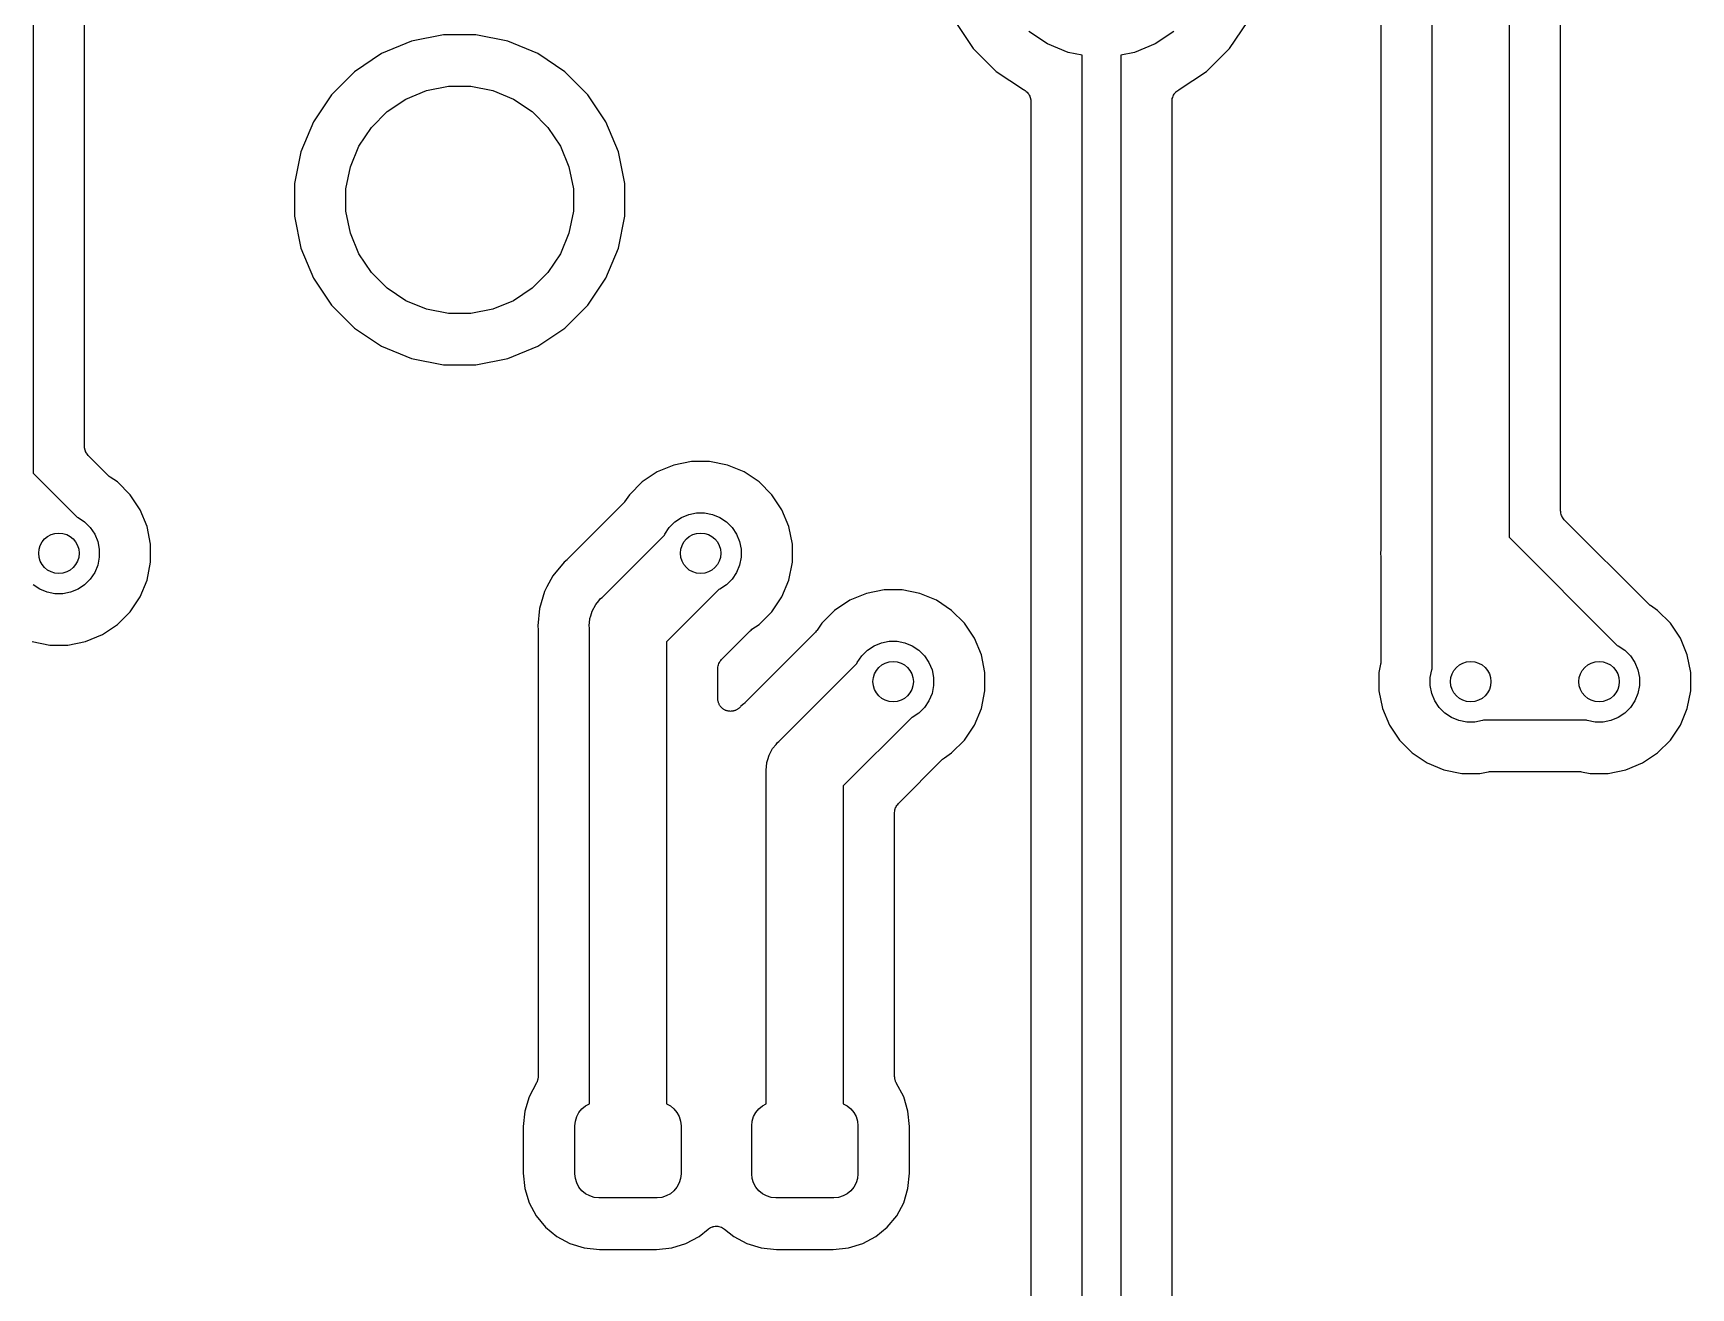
# Model space of a CAD drawing. Extents: x 1.17 to 5.78, y -4.25 to -1.29.
# Drawn here: x 2.065 to 2.711, y -3.611 to -3.122 of the extents above; entities that cross this region are included whole.
import ezdxf

# ---------------------------------------------------------------- set-up
doc = ezdxf.new("R2010")
doc.units = 0
doc.header["$MEASUREMENT"] = 0
doc.layers.add('BLACK', color=7, linetype='CONTINUOUS')

msp = doc.modelspace()

# ---------------------------------------------------------------- linework, layer by layer
at = {"layer": 'BLACK', "linetype": 'CONTINUOUS'}
for p, q in [((2.065, -2.85621), (2.065, -3.29379)), ((2.61, -3.32426), (2.61, -2.85621)), ((2.64, -2.85494), (2.64, -3.31879)), ((2.66, -3.30843), (2.66, -2.85777)), ((2.59, -3.01268), (2.59, -3.32303)), ((2.085, -3.28343), (2.085, -3.03031)), ((2.42416, -3.11783), (2.4312, -3.12836)), ((2.53107, -3.12836), (2.53811, -3.11783)), ((2.2248, -3.12308), (2.21238, -3.12555)), ((2.23747, -3.12308), (2.2248, -3.12308)), ((2.24989, -3.12555), (2.23747, -3.12308)), ((2.46016, -3.12663), (2.4529, -3.12178)), ((2.50937, -3.12178), (2.50212, -3.12663)), ((2.20068, -3.1304), (2.19015, -3.13744)), ((2.21238, -3.12555), (2.20068, -3.1304)), ((2.26159, -3.1304), (2.24989, -3.12555)), ((2.27212, -3.13744), (2.26159, -3.1304)), ((2.4312, -3.12836), (2.44015, -3.13731)), ((2.46822, -3.12996), (2.46016, -3.12663)), ((2.47364, -3.13104), (2.46822, -3.12996)), ((2.47364, -3.79366), (2.47364, -3.13104)), ((2.49405, -3.12996), (2.48864, -3.13104)), ((2.48864, -3.13104), (2.48864, -3.79366)), ((2.50212, -3.12663), (2.49405, -3.12996)), ((2.52212, -3.13731), (2.53107, -3.12836)), ((2.19015, -3.13744), (2.1812, -3.14639)), ((2.28107, -3.14639), (2.27212, -3.13744)), ((2.44015, -3.13731), (2.45077, -3.14441)), ((2.51147, -3.14443), (2.52212, -3.13731)), ((2.21016, -3.14813), (2.21822, -3.14479)), ((2.21822, -3.14479), (2.22677, -3.14308)), ((2.22677, -3.14308), (2.2355, -3.14308)), ((2.2355, -3.14308), (2.24405, -3.14479)), ((2.24405, -3.14479), (2.25212, -3.14813)), ((2.45077, -3.14441), (2.45102, -3.14455)), ((2.45102, -3.14455), (2.45143, -3.14477)), ((2.45143, -3.14477), (2.45145, -3.14478)), ((2.45145, -3.14478), (2.45147, -3.14479)), ((2.45147, -3.14479), (2.45182, -3.14509)), ((2.5105, -3.14505), (2.51086, -3.14475)), ((2.51086, -3.14475), (2.51088, -3.14474)), ((2.51088, -3.14474), (2.5109, -3.14473)), ((2.5109, -3.14473), (2.51131, -3.14451)), ((2.51131, -3.14451), (2.51147, -3.14443)), ((2.1812, -3.14639), (2.17416, -3.15692)), ((2.2029, -3.15297), (2.21016, -3.14813)), ((2.25212, -3.14813), (2.25937, -3.15297)), ((2.28811, -3.15692), (2.28107, -3.14639)), ((2.45182, -3.14509), (2.45218, -3.14539)), ((2.45218, -3.14539), (2.4522, -3.14541)), ((2.4522, -3.14541), (2.45221, -3.14542)), ((2.45221, -3.14542), (2.4525, -3.14579)), ((2.4525, -3.14579), (2.4528, -3.14615)), ((2.4528, -3.14615), (2.45281, -3.14617)), ((2.45281, -3.14617), (2.45282, -3.14618)), ((2.45282, -3.14618), (2.45304, -3.1466)), ((2.45304, -3.1466), (2.45326, -3.14701)), ((2.45326, -3.14701), (2.45326, -3.14703)), ((2.45326, -3.14703), (2.45327, -3.14705)), ((2.45327, -3.14705), (2.45341, -3.1475)), ((2.45341, -3.1475), (2.45354, -3.14794)), ((2.45354, -3.14794), (2.45354, -3.14796)), ((2.45354, -3.14796), (2.45355, -3.14799)), ((2.45355, -3.14799), (2.45359, -3.14845)), ((2.45359, -3.14845), (2.45364, -3.14891)), ((2.45364, -3.14891), (2.45364, -3.77579)), ((2.50864, -3.14884), (2.50869, -3.14838)), ((2.50864, -3.14889), (2.50864, -3.14884)), ((2.50864, -3.14891), (2.50864, -3.14889)), ((2.50864, -3.14889), (2.50864, -3.14889)), ((2.50864, -3.14889), (2.50864, -3.14889)), ((2.50864, -3.68023), (2.50864, -3.14891)), ((2.50869, -3.14838), (2.50874, -3.14792)), ((2.50874, -3.14787), (2.50889, -3.14743)), ((2.50874, -3.1479), (2.50874, -3.14787)), ((2.50874, -3.14792), (2.50874, -3.1479)), ((2.50889, -3.14743), (2.50902, -3.14698)), ((2.50902, -3.14698), (2.50903, -3.14696)), ((2.50903, -3.14696), (2.50904, -3.14694)), ((2.50904, -3.14694), (2.50926, -3.14654)), ((2.50926, -3.14654), (2.50949, -3.14613)), ((2.50949, -3.14613), (2.5095, -3.14611)), ((2.5095, -3.14611), (2.50951, -3.14609)), ((2.50951, -3.14609), (2.50981, -3.14573)), ((2.50981, -3.14573), (2.51011, -3.14537)), ((2.51011, -3.14537), (2.51012, -3.14536)), ((2.51012, -3.14536), (2.51014, -3.14534)), ((2.51014, -3.14534), (2.5105, -3.14505)), ((2.17416, -3.15692), (2.16931, -3.16862)), ((2.19673, -3.15914), (2.2029, -3.15297)), ((2.25937, -3.15297), (2.26554, -3.15914)), ((2.29296, -3.16862), (2.28811, -3.15692)), ((2.19189, -3.1664), (2.19673, -3.15914)), ((2.26554, -3.15914), (2.27039, -3.1664)), ((2.16931, -3.16862), (2.16684, -3.18104)), ((2.18855, -3.17446), (2.19189, -3.1664)), ((2.27039, -3.1664), (2.27372, -3.17446)), ((2.29543, -3.18104), (2.29296, -3.16862)), ((2.18684, -3.18301), (2.18855, -3.17446)), ((2.27372, -3.17446), (2.27543, -3.18301)), ((2.16684, -3.18104), (2.16684, -3.19371)), ((2.18684, -3.19174), (2.18684, -3.18301)), ((2.27543, -3.18301), (2.27543, -3.19174)), ((2.29543, -3.19371), (2.29543, -3.18104)), ((2.16684, -3.19371), (2.16931, -3.20613)), ((2.18855, -3.20029), (2.18684, -3.19174)), ((2.27543, -3.19174), (2.27372, -3.20029)), ((2.29296, -3.20613), (2.29543, -3.19371)), ((2.19189, -3.20836), (2.18855, -3.20029)), ((2.27372, -3.20029), (2.27039, -3.20836)), ((2.16931, -3.20613), (2.17416, -3.21783)), ((2.19673, -3.21561), (2.19189, -3.20836)), ((2.27039, -3.20836), (2.26554, -3.21561)), ((2.28811, -3.21783), (2.29296, -3.20613)), ((2.2029, -3.22178), (2.19673, -3.21561)), ((2.26554, -3.21561), (2.25937, -3.22178)), ((2.17416, -3.21783), (2.1812, -3.22836)), ((2.21016, -3.22663), (2.2029, -3.22178)), ((2.25937, -3.22178), (2.25212, -3.22663)), ((2.28107, -3.22836), (2.28811, -3.21783)), ((2.1812, -3.22836), (2.19015, -3.23731)), ((2.21822, -3.22996), (2.21016, -3.22663)), ((2.25212, -3.22663), (2.24405, -3.22996)), ((2.27212, -3.23731), (2.28107, -3.22836)), ((2.22677, -3.23167), (2.21822, -3.22996)), ((2.2355, -3.23167), (2.22677, -3.23167)), ((2.24405, -3.22996), (2.2355, -3.23167)), ((2.19015, -3.23731), (2.20068, -3.24435)), ((2.26159, -3.24435), (2.27212, -3.23731)), ((2.20068, -3.24435), (2.21238, -3.2492)), ((2.24989, -3.2492), (2.26159, -3.24435)), ((2.21238, -3.2492), (2.2248, -3.25167)), ((2.2248, -3.25167), (2.23747, -3.25167)), ((2.23747, -3.25167), (2.24989, -3.2492)), ((2.08504, -3.28389), (2.085, -3.28343)), ((2.08509, -3.28435), (2.08504, -3.28389)), ((2.08509, -3.28438), (2.08509, -3.28435)), ((2.0851, -3.2844), (2.08509, -3.28438)), ((2.08523, -3.28484), (2.0851, -3.2844)), ((2.08536, -3.28529), (2.08523, -3.28484)), ((2.08537, -3.28531), (2.08536, -3.28529)), ((2.08538, -3.28534), (2.08537, -3.28531)), ((2.08559, -3.28574), (2.08538, -3.28534)), ((2.08581, -3.28615), (2.08559, -3.28574)), ((2.08582, -3.28618), (2.08581, -3.28615)), ((2.08584, -3.2862), (2.08582, -3.28618)), ((2.08613, -3.28656), (2.08584, -3.2862)), ((2.08642, -3.28692), (2.08613, -3.28656)), ((2.08645, -3.28695), (2.08642, -3.28692)), ((2.08645, -3.28696), (2.08645, -3.28695)), ((2.08645, -3.28695), (2.08645, -3.28695)), ((2.08646, -3.28697), (2.08645, -3.28696)), ((2.09425, -3.29475), (2.08646, -3.28697)), ((2.30807, -3.29332), (2.30221, -3.29723)), ((2.31457, -3.29063), (2.30807, -3.29332)), ((2.32148, -3.28925), (2.31457, -3.29063)), ((2.32852, -3.28925), (2.32148, -3.28925)), ((2.33543, -3.29063), (2.32852, -3.28925)), ((2.34193, -3.29332), (2.33543, -3.29063)), ((2.34779, -3.29723), (2.34193, -3.29332)), ((2.065, -3.29379), (2.08211, -3.3109)), ((2.0946, -3.29504), (2.09425, -3.29475)), ((2.09495, -3.29534), (2.0946, -3.29504)), ((2.09501, -3.29537), (2.09495, -3.29534)), ((2.09501, -3.29538), (2.09501, -3.29537)), ((2.09501, -3.29537), (2.09501, -3.29537)), ((2.09501, -3.29537), (2.09501, -3.29537)), ((2.09779, -3.29723), (2.09501, -3.29538)), ((2.10277, -3.30221), (2.09779, -3.29723)), ((2.30221, -3.29723), (2.29723, -3.30221)), ((2.35277, -3.30221), (2.34779, -3.29723)), ((2.10668, -3.30807), (2.10277, -3.30221)), ((2.29475, -3.30575), (2.27333, -3.32718)), ((2.29504, -3.3054), (2.29475, -3.30575)), ((2.29534, -3.30505), (2.29504, -3.3054)), ((2.29537, -3.30499), (2.29534, -3.30505)), ((2.29538, -3.30499), (2.29537, -3.30499)), ((2.29537, -3.30499), (2.29537, -3.30499)), ((2.29537, -3.30499), (2.29537, -3.30499)), ((2.29723, -3.30221), (2.29538, -3.30499)), ((2.35668, -3.30807), (2.35277, -3.30221)), ((2.08211, -3.3109), (2.08246, -3.31104)), ((2.08246, -3.31104), (2.08504, -3.31277)), ((2.08504, -3.31277), (2.08723, -3.31496)), ((2.10937, -3.31457), (2.10668, -3.30807)), ((2.31277, -3.31496), (2.31496, -3.31277)), ((2.31496, -3.31277), (2.31754, -3.31104)), ((2.31754, -3.31104), (2.32041, -3.30986)), ((2.32041, -3.30986), (2.32345, -3.30925)), ((2.32345, -3.30925), (2.32655, -3.30925)), ((2.32655, -3.30925), (2.32959, -3.30986)), ((2.32959, -3.30986), (2.33246, -3.31104)), ((2.33246, -3.31104), (2.33504, -3.31277)), ((2.33504, -3.31277), (2.33723, -3.31496)), ((2.35937, -3.31457), (2.35668, -3.30807)), ((2.66004, -3.30889), (2.66, -3.30843)), ((2.66009, -3.30935), (2.66004, -3.30889)), ((2.66009, -3.30938), (2.66009, -3.30935)), ((2.6601, -3.3094), (2.66009, -3.30938)), ((2.66023, -3.30984), (2.6601, -3.3094)), ((2.66036, -3.31029), (2.66023, -3.30984)), ((2.66037, -3.31031), (2.66036, -3.31029)), ((2.66038, -3.31034), (2.66037, -3.31031)), ((2.66059, -3.31074), (2.66038, -3.31034)), ((2.66081, -3.31115), (2.66059, -3.31074)), ((2.66082, -3.31118), (2.66081, -3.31115)), ((2.66084, -3.3112), (2.66082, -3.31118)), ((2.66113, -3.31156), (2.66084, -3.3112)), ((2.66142, -3.31192), (2.66113, -3.31156)), ((2.66145, -3.31195), (2.66142, -3.31192)), ((2.66145, -3.31196), (2.66145, -3.31195)), ((2.66145, -3.31195), (2.66145, -3.31195)), ((2.66146, -3.31197), (2.66145, -3.31196)), ((2.69425, -3.34475), (2.66146, -3.31197)), ((2.08723, -3.31496), (2.08896, -3.31754)), ((2.08896, -3.31754), (2.09014, -3.32041)), ((2.11075, -3.32148), (2.10937, -3.31457)), ((2.2866, -3.34219), (2.3109, -3.31789)), ((2.3109, -3.31789), (2.31104, -3.31754)), ((2.31104, -3.31754), (2.31277, -3.31496)), ((2.33723, -3.31496), (2.33896, -3.31754)), ((2.33896, -3.31754), (2.34014, -3.32041)), ((2.36075, -3.32148), (2.35937, -3.31457)), ((2.64, -3.31879), (2.68211, -3.3609)), ((2.09014, -3.32041), (2.09075, -3.32345)), ((2.09075, -3.32345), (2.09075, -3.32655)), ((2.11075, -3.32852), (2.11075, -3.32148)), ((2.34014, -3.32041), (2.34075, -3.32345)), ((2.34075, -3.32345), (2.34075, -3.32655)), ((2.36075, -3.32852), (2.36075, -3.32148)), ((2.58998, -3.32353), (2.58983, -3.325)), ((2.58983, -3.325), (2.58998, -3.32647)), ((2.59, -3.3231), (2.58998, -3.32331)), ((2.58998, -3.32331), (2.58998, -3.32353)), ((2.59, -3.32303), (2.59, -3.3231)), ((2.60993, -3.325), (2.61, -3.32426)), ((2.61, -3.32574), (2.60993, -3.325)), ((2.09014, -3.32959), (2.08896, -3.33246)), ((2.09075, -3.32655), (2.09014, -3.32959)), ((2.10937, -3.33543), (2.11075, -3.32852)), ((2.27182, -3.32844), (2.26744, -3.33377)), ((2.27296, -3.3275), (2.27182, -3.32844)), ((2.27311, -3.32736), (2.27296, -3.3275)), ((2.27328, -3.32722), (2.27311, -3.32736)), ((2.27333, -3.32718), (2.27328, -3.32722)), ((2.34014, -3.32959), (2.33896, -3.33246)), ((2.34075, -3.32655), (2.34014, -3.32959)), ((2.35937, -3.33543), (2.36075, -3.32852)), ((2.58998, -3.32647), (2.58998, -3.32654)), ((2.58998, -3.32654), (2.58998, -3.32675)), ((2.58998, -3.32675), (2.59, -3.32696)), ((2.59, -3.32696), (2.59, -3.36723)), ((2.61, -3.37006), (2.61, -3.32574)), ((2.06754, -3.33896), (2.06496, -3.33723)), ((2.08504, -3.33723), (2.08246, -3.33896)), ((2.08723, -3.33504), (2.08504, -3.33723)), ((2.08896, -3.33246), (2.08723, -3.33504)), ((2.10668, -3.34193), (2.10937, -3.33543)), ((2.26512, -3.33812), (2.26419, -3.33985)), ((2.26744, -3.33377), (2.26512, -3.33812)), ((2.33504, -3.33723), (2.33246, -3.33896)), ((2.33723, -3.33504), (2.33504, -3.33723)), ((2.33896, -3.33246), (2.33723, -3.33504)), ((2.35668, -3.34193), (2.35937, -3.33543)), ((2.07041, -3.34014), (2.06754, -3.33896)), ((2.07345, -3.34075), (2.07041, -3.34014)), ((2.07655, -3.34075), (2.07345, -3.34075)), ((2.07959, -3.34014), (2.07655, -3.34075)), ((2.08246, -3.33896), (2.07959, -3.34014)), ((2.10277, -3.34779), (2.10668, -3.34193)), ((2.26419, -3.33985), (2.26219, -3.34645)), ((2.28276, -3.34755), (2.28415, -3.34494)), ((2.28415, -3.34494), (2.28534, -3.34349)), ((2.28534, -3.34349), (2.28603, -3.34266)), ((2.28603, -3.34266), (2.2866, -3.34219)), ((2.33211, -3.3391), (2.31169, -3.35953)), ((2.33246, -3.33896), (2.33211, -3.3391)), ((2.35277, -3.34779), (2.35668, -3.34193)), ((2.38307, -3.34332), (2.37721, -3.34723)), ((2.38957, -3.34063), (2.38307, -3.34332)), ((2.39648, -3.33925), (2.38957, -3.34063)), ((2.40352, -3.33925), (2.39648, -3.33925)), ((2.41043, -3.34063), (2.40352, -3.33925)), ((2.41693, -3.34332), (2.41043, -3.34063)), ((2.42279, -3.34723), (2.41693, -3.34332)), ((2.6946, -3.34504), (2.69425, -3.34475)), ((2.69495, -3.34534), (2.6946, -3.34504)), ((2.09779, -3.35277), (2.10277, -3.34779)), ((2.26219, -3.34645), (2.26152, -3.35331)), ((2.28161, -3.35331), (2.28188, -3.35057)), ((2.28188, -3.35057), (2.2819, -3.35037)), ((2.2819, -3.35037), (2.28221, -3.34937)), ((2.28221, -3.34937), (2.28276, -3.34755)), ((2.34779, -3.35277), (2.35277, -3.34779)), ((2.37721, -3.34723), (2.37223, -3.35221)), ((2.42777, -3.35221), (2.42279, -3.34723)), ((2.69501, -3.34537), (2.69495, -3.34534)), ((2.69501, -3.34538), (2.69501, -3.34537)), ((2.69501, -3.34537), (2.69501, -3.34537)), ((2.69501, -3.34537), (2.69501, -3.34537)), ((2.69779, -3.34723), (2.69501, -3.34538)), ((2.70277, -3.35221), (2.69779, -3.34723)), ((2.08543, -3.35937), (2.09193, -3.35668)), ((2.09193, -3.35668), (2.09779, -3.35277)), ((2.26152, -3.35331), (2.26166, -3.35479)), ((2.26166, -3.35479), (2.26167, -3.35486)), ((2.26167, -3.35486), (2.26167, -3.35507)), ((2.26167, -3.35507), (2.26169, -3.35528)), ((2.26169, -3.35528), (2.26169, -3.52886)), ((2.28169, -3.35405), (2.28161, -3.35331)), ((2.28169, -3.53939), (2.28169, -3.35405)), ((2.33315, -3.36635), (2.34425, -3.35525)), ((2.36975, -3.35575), (2.34222, -3.38328)), ((2.34425, -3.35525), (2.34425, -3.35524)), ((2.34425, -3.35524), (2.34425, -3.35524)), ((2.34425, -3.35524), (2.34426, -3.35524)), ((2.34426, -3.35524), (2.3443, -3.3552)), ((2.3443, -3.3552), (2.34466, -3.35491)), ((2.34466, -3.35491), (2.34501, -3.35462)), ((2.34501, -3.35462), (2.34779, -3.35277)), ((2.37004, -3.3554), (2.36975, -3.35575)), ((2.37034, -3.35505), (2.37004, -3.3554)), ((2.37038, -3.35499), (2.37034, -3.35505)), ((2.37223, -3.35221), (2.37038, -3.35499)), ((2.43168, -3.35807), (2.42777, -3.35221)), ((2.70668, -3.35807), (2.70277, -3.35221)), ((2.06457, -3.35937), (2.07148, -3.36075)), ((2.07148, -3.36075), (2.07852, -3.36075)), ((2.07852, -3.36075), (2.08543, -3.35937)), ((2.31169, -3.35953), (2.31169, -3.53939)), ((2.38777, -3.36496), (2.38996, -3.36277)), ((2.38996, -3.36277), (2.39254, -3.36104)), ((2.39254, -3.36104), (2.39541, -3.35986)), ((2.39541, -3.35986), (2.39845, -3.35925)), ((2.39845, -3.35925), (2.40155, -3.35925)), ((2.40155, -3.35925), (2.40459, -3.35986)), ((2.40459, -3.35986), (2.40746, -3.36104)), ((2.40746, -3.36104), (2.41004, -3.36277)), ((2.41004, -3.36277), (2.41223, -3.36496)), ((2.43437, -3.36457), (2.43168, -3.35807)), ((2.68211, -3.3609), (2.68246, -3.36104)), ((2.68246, -3.36104), (2.68504, -3.36277)), ((2.68504, -3.36277), (2.68723, -3.36496)), ((2.70937, -3.36457), (2.70668, -3.35807)), ((2.33169, -3.36981), (2.33174, -3.36935)), ((2.33169, -3.36986), (2.33169, -3.36981)), ((2.33169, -3.36987), (2.33169, -3.36986)), ((2.33169, -3.36986), (2.33169, -3.36986)), ((2.33169, -3.36988), (2.33169, -3.36987)), ((2.33169, -3.38158), (2.33169, -3.36988)), ((2.33174, -3.36935), (2.33179, -3.36889)), ((2.33179, -3.36887), (2.3318, -3.36884)), ((2.33179, -3.36889), (2.33179, -3.36887)), ((2.3318, -3.36884), (2.33194, -3.3684)), ((2.33194, -3.3684), (2.33207, -3.36796)), ((2.33207, -3.36796), (2.33208, -3.36794)), ((2.33208, -3.36794), (2.33209, -3.36791)), ((2.33209, -3.36791), (2.33231, -3.36751)), ((2.33231, -3.36751), (2.33253, -3.3671)), ((2.33253, -3.3671), (2.33255, -3.36708)), ((2.33255, -3.36708), (2.33256, -3.36706)), ((2.33256, -3.36706), (2.33286, -3.3667)), ((2.33286, -3.3667), (2.33315, -3.36635)), ((2.3555, -3.39829), (2.3859, -3.36789)), ((2.3859, -3.36789), (2.38604, -3.36754)), ((2.38604, -3.36754), (2.38777, -3.36496)), ((2.41223, -3.36496), (2.41396, -3.36754)), ((2.41396, -3.36754), (2.41514, -3.37041)), ((2.41514, -3.37041), (2.41575, -3.37345)), ((2.43575, -3.37148), (2.43437, -3.36457)), ((2.5899, -3.3682), (2.58925, -3.37148)), ((2.58995, -3.36775), (2.5899, -3.3682)), ((2.59, -3.3673), (2.58995, -3.36775)), ((2.59, -3.36723), (2.59, -3.36723)), ((2.59, -3.36723), (2.59, -3.36723)), ((2.59, -3.36723), (2.59, -3.36723)), ((2.59, -3.36723), (2.59, -3.3673)), ((2.60925, -3.37345), (2.60986, -3.37041)), ((2.60986, -3.37041), (2.61, -3.37006)), ((2.68723, -3.36496), (2.68896, -3.36754)), ((2.68896, -3.36754), (2.69014, -3.37041)), ((2.69014, -3.37041), (2.69075, -3.37345)), ((2.71075, -3.37148), (2.70937, -3.36457)), ((2.41575, -3.37655), (2.41514, -3.37959)), ((2.41575, -3.37345), (2.41575, -3.37655)), ((2.43575, -3.37852), (2.43575, -3.37148)), ((2.58925, -3.37148), (2.58925, -3.37852)), ((2.60925, -3.37655), (2.60925, -3.37345)), ((2.60986, -3.37959), (2.60925, -3.37655)), ((2.69075, -3.37655), (2.69014, -3.37959)), ((2.69075, -3.37345), (2.69075, -3.37655)), ((2.71075, -3.37852), (2.71075, -3.37148)), ((2.33171, -3.38181), (2.33169, -3.38158)), ((2.33171, -3.38205), (2.33171, -3.38181)), ((2.33176, -3.3823), (2.33171, -3.38205)), ((2.33178, -3.38255), (2.33176, -3.3823)), ((2.33185, -3.38277), (2.33178, -3.38255)), ((2.3319, -3.38301), (2.33185, -3.38277)), ((2.33199, -3.38324), (2.3319, -3.38301)), ((2.33206, -3.38348), (2.33199, -3.38324)), ((2.33218, -3.38369), (2.33206, -3.38348)), ((2.33226, -3.38391), (2.33218, -3.38369)), ((2.34186, -3.38361), (2.34072, -3.38455)), ((2.34201, -3.38346), (2.34186, -3.38361)), ((2.34218, -3.38333), (2.34201, -3.38346)), ((2.34222, -3.38328), (2.34218, -3.38333)), ((2.41396, -3.38246), (2.41223, -3.38504)), ((2.41514, -3.37959), (2.41396, -3.38246)), ((2.43437, -3.38543), (2.43575, -3.37852)), ((2.58925, -3.37852), (2.59063, -3.38543)), ((2.61104, -3.38246), (2.60986, -3.37959)), ((2.61277, -3.38504), (2.61104, -3.38246)), ((2.68896, -3.38246), (2.68723, -3.38504)), ((2.69014, -3.37959), (2.68896, -3.38246)), ((2.70937, -3.38543), (2.71075, -3.37852)), ((2.3324, -3.38412), (2.33226, -3.38391)), ((2.33252, -3.38434), (2.3324, -3.38412)), ((2.33267, -3.38453), (2.33252, -3.38434)), ((2.3328, -3.38472), (2.33267, -3.38453)), ((2.33298, -3.3849), (2.3328, -3.38472)), ((2.33314, -3.3851), (2.33298, -3.3849)), ((2.33332, -3.38525), (2.33314, -3.3851)), ((2.33349, -3.38542), (2.33332, -3.38525)), ((2.3337, -3.38556), (2.33349, -3.38542)), ((2.33389, -3.38572), (2.3337, -3.38556)), ((2.3341, -3.38583), (2.33389, -3.38572)), ((2.3343, -3.38597), (2.3341, -3.38583)), ((2.33453, -3.38606), (2.3343, -3.38597)), ((2.33475, -3.38618), (2.33453, -3.38606)), ((2.33498, -3.38625), (2.33475, -3.38618)), ((2.33519, -3.38635), (2.33498, -3.38625)), ((2.33544, -3.3864), (2.33519, -3.38635)), ((2.33568, -3.38647), (2.33544, -3.3864)), ((2.33592, -3.3865), (2.33568, -3.38647)), ((2.33615, -3.38655), (2.33592, -3.3865)), ((2.3364, -3.38655), (2.33615, -3.38655)), ((2.33665, -3.38658), (2.3364, -3.38655)), ((2.33689, -3.38655), (2.33665, -3.38658)), ((2.33712, -3.38656), (2.33689, -3.38655)), ((2.33737, -3.38651), (2.33712, -3.38656)), ((2.33762, -3.38649), (2.33737, -3.38651)), ((2.33785, -3.38642), (2.33762, -3.38649)), ((2.33808, -3.38638), (2.33785, -3.38642)), ((2.33832, -3.38628), (2.33808, -3.38638)), ((2.33856, -3.38621), (2.33832, -3.38628)), ((2.33877, -3.3861), (2.33856, -3.38621)), ((2.33899, -3.38601), (2.33877, -3.3861)), ((2.3392, -3.38588), (2.33899, -3.38601)), ((2.33942, -3.38576), (2.3392, -3.38588)), ((2.33961, -3.38561), (2.33942, -3.38576)), ((2.33981, -3.38548), (2.33961, -3.38561)), ((2.33999, -3.38531), (2.33981, -3.38548)), ((2.34019, -3.38515), (2.33999, -3.38531)), ((2.34034, -3.38497), (2.34019, -3.38515)), ((2.34051, -3.3848), (2.34034, -3.38497)), ((2.34055, -3.38475), (2.34051, -3.3848)), ((2.34072, -3.38455), (2.34055, -3.38475)), ((2.40711, -3.3891), (2.38058, -3.41563)), ((2.40746, -3.38896), (2.40711, -3.3891)), ((2.41004, -3.38723), (2.40746, -3.38896)), ((2.41223, -3.38504), (2.41004, -3.38723)), ((2.43168, -3.39193), (2.43437, -3.38543)), ((2.59063, -3.38543), (2.59332, -3.39193)), ((2.61496, -3.38723), (2.61277, -3.38504)), ((2.61754, -3.38896), (2.61496, -3.38723)), ((2.62041, -3.39014), (2.61754, -3.38896)), ((2.62345, -3.39075), (2.62041, -3.39014)), ((2.62959, -3.39014), (2.62655, -3.39075)), ((2.62994, -3.39), (2.62959, -3.39014)), ((2.67006, -3.39), (2.62994, -3.39)), ((2.67041, -3.39014), (2.67006, -3.39)), ((2.67345, -3.39075), (2.67041, -3.39014)), ((2.67959, -3.39014), (2.67655, -3.39075)), ((2.68246, -3.38896), (2.67959, -3.39014)), ((2.68504, -3.38723), (2.68246, -3.38896)), ((2.68723, -3.38504), (2.68504, -3.38723)), ((2.70668, -3.39193), (2.70937, -3.38543)), ((2.42777, -3.39779), (2.43168, -3.39193)), ((2.59332, -3.39193), (2.59723, -3.39779)), ((2.62655, -3.39075), (2.62345, -3.39075)), ((2.67655, -3.39075), (2.67345, -3.39075)), ((2.70277, -3.39779), (2.70668, -3.39193)), ((2.35166, -3.40365), (2.35305, -3.40104)), ((2.35305, -3.40104), (2.35437, -3.39943)), ((2.35437, -3.39943), (2.35493, -3.39876)), ((2.35493, -3.39876), (2.3555, -3.39829)), ((2.42001, -3.40462), (2.42279, -3.40277)), ((2.42279, -3.40277), (2.42777, -3.39779)), ((2.59723, -3.39779), (2.60221, -3.40277)), ((2.60221, -3.40277), (2.60807, -3.40668)), ((2.69193, -3.40668), (2.69779, -3.40277)), ((2.69779, -3.40277), (2.70277, -3.39779)), ((2.35051, -3.40942), (2.35079, -3.40664)), ((2.35058, -3.41015), (2.35051, -3.40942)), ((2.35079, -3.40664), (2.3508, -3.40648)), ((2.3508, -3.40648), (2.35117, -3.40527)), ((2.35117, -3.40527), (2.35166, -3.40365)), ((2.40205, -3.42245), (2.41925, -3.40525)), ((2.41925, -3.40525), (2.41925, -3.40524)), ((2.41925, -3.40524), (2.41925, -3.40524)), ((2.41925, -3.40524), (2.41926, -3.40524)), ((2.41926, -3.40524), (2.4193, -3.4052)), ((2.4193, -3.4052), (2.41966, -3.40491)), ((2.41966, -3.40491), (2.42001, -3.40462)), ((2.60807, -3.40668), (2.61457, -3.40937)), ((2.61457, -3.40937), (2.62148, -3.41075)), ((2.67852, -3.41075), (2.68543, -3.40937)), ((2.68543, -3.40937), (2.69193, -3.40668)), ((2.35058, -3.53939), (2.35058, -3.41015)), ((2.38058, -3.41563), (2.38058, -3.53939)), ((2.62148, -3.41075), (2.62852, -3.41075)), ((2.62852, -3.41075), (2.6318, -3.4101)), ((2.6318, -3.4101), (2.63187, -3.41008)), ((2.6318, -3.4101), (2.6318, -3.4101)), ((2.6318, -3.4101), (2.6318, -3.4101)), ((2.63187, -3.41008), (2.63232, -3.41004)), ((2.63232, -3.41004), (2.63277, -3.41)), ((2.63277, -3.41), (2.66723, -3.41)), ((2.66723, -3.41), (2.66723, -3.41)), ((2.66723, -3.41), (2.66723, -3.41)), ((2.66723, -3.41), (2.66723, -3.41)), ((2.66723, -3.41), (2.6673, -3.41)), ((2.6673, -3.41), (2.66775, -3.41005)), ((2.66775, -3.41005), (2.6682, -3.4101)), ((2.6682, -3.4101), (2.67148, -3.41075)), ((2.67148, -3.41075), (2.67852, -3.41075)), ((2.40176, -3.42281), (2.40205, -3.42245)), ((2.40058, -3.42591), (2.40064, -3.42545)), ((2.40058, -3.42597), (2.40058, -3.42591)), ((2.40058, -3.42598), (2.40058, -3.42597)), ((2.40058, -3.42597), (2.40058, -3.42597)), ((2.40058, -3.42597), (2.40058, -3.42597)), ((2.40058, -3.52886), (2.40058, -3.42598)), ((2.40064, -3.42545), (2.40068, -3.425)), ((2.40068, -3.425), (2.40069, -3.42497)), ((2.40069, -3.42494), (2.40083, -3.4245)), ((2.40069, -3.42497), (2.40069, -3.42494)), ((2.40083, -3.4245), (2.40097, -3.42406)), ((2.40097, -3.42406), (2.40098, -3.42404)), ((2.40098, -3.42404), (2.40099, -3.42401)), ((2.40099, -3.42401), (2.40121, -3.42361)), ((2.40121, -3.42361), (2.40143, -3.4232)), ((2.40143, -3.4232), (2.40145, -3.42318)), ((2.40145, -3.42318), (2.40146, -3.42316)), ((2.40146, -3.42316), (2.40176, -3.42281)), ((2.2611, -3.53122), (2.25816, -3.53671)), ((2.26118, -3.53102), (2.2611, -3.53122)), ((2.26128, -3.53083), (2.26118, -3.53102)), ((2.26137, -3.53057), (2.26128, -3.53083)), ((2.26147, -3.53032), (2.26137, -3.53057)), ((2.26151, -3.53011), (2.26147, -3.53032)), ((2.26158, -3.5299), (2.26151, -3.53011)), ((2.26161, -3.52963), (2.26158, -3.5299)), ((2.26166, -3.52936), (2.26161, -3.52963)), ((2.26169, -3.52893), (2.26166, -3.52915)), ((2.26166, -3.52915), (2.26166, -3.52936)), ((2.26169, -3.52886), (2.26169, -3.52893)), ((2.40061, -3.52908), (2.40058, -3.52886)), ((2.4006, -3.52929), (2.40061, -3.52908)), ((2.40065, -3.52956), (2.4006, -3.52929)), ((2.40068, -3.52983), (2.40065, -3.52956)), ((2.40074, -3.53004), (2.40068, -3.52983)), ((2.40078, -3.53025), (2.40074, -3.53004)), ((2.40088, -3.5305), (2.40078, -3.53025)), ((2.40096, -3.53077), (2.40088, -3.5305)), ((2.40106, -3.53096), (2.40096, -3.53077)), ((2.40114, -3.53116), (2.40106, -3.53096)), ((2.40117, -3.53122), (2.40114, -3.53116)), ((2.40411, -3.53671), (2.40117, -3.53122)), ((2.25816, -3.53671), (2.25649, -3.54223)), ((2.40578, -3.54223), (2.40411, -3.53671)), ((2.25649, -3.54223), (2.2559, -3.54822)), ((2.2762, -3.54615), (2.27673, -3.5444)), ((2.27673, -3.5444), (2.27759, -3.54278)), ((2.27759, -3.54278), (2.27876, -3.54137)), ((2.27876, -3.54137), (2.28017, -3.5402)), ((2.28017, -3.5402), (2.28169, -3.53939)), ((2.31169, -3.53939), (2.3132, -3.5402)), ((2.3132, -3.5402), (2.31462, -3.54137)), ((2.31462, -3.54137), (2.31578, -3.54278)), ((2.31578, -3.54278), (2.31664, -3.5444)), ((2.31664, -3.5444), (2.31718, -3.54615)), ((2.34509, -3.54615), (2.34563, -3.5444)), ((2.34563, -3.5444), (2.34649, -3.54278)), ((2.34649, -3.54278), (2.34765, -3.54137)), ((2.34765, -3.54137), (2.34907, -3.5402)), ((2.34907, -3.5402), (2.35058, -3.53939)), ((2.38058, -3.53939), (2.3821, -3.5402)), ((2.3821, -3.5402), (2.38352, -3.54137)), ((2.38352, -3.54137), (2.38468, -3.54278)), ((2.38468, -3.54278), (2.38554, -3.5444)), ((2.38554, -3.5444), (2.38607, -3.54615)), ((2.40637, -3.54822), (2.40578, -3.54223)), ((2.2559, -3.54822), (2.2559, -3.56643)), ((2.27602, -3.54798), (2.2762, -3.54615)), ((2.27602, -3.56668), (2.27602, -3.54798)), ((2.31718, -3.54615), (2.31736, -3.54798)), ((2.31736, -3.54798), (2.31736, -3.56668)), ((2.34492, -3.54798), (2.34509, -3.54615)), ((2.34492, -3.56668), (2.34492, -3.54798)), ((2.38607, -3.54615), (2.38625, -3.54798)), ((2.38625, -3.54798), (2.38625, -3.56668)), ((2.40637, -3.56643), (2.40637, -3.54822)), ((2.2559, -3.56643), (2.25649, -3.57242)), ((2.2762, -3.5685), (2.27602, -3.56668)), ((2.27673, -3.57026), (2.2762, -3.5685)), ((2.27759, -3.57187), (2.27673, -3.57026)), ((2.31664, -3.57026), (2.31578, -3.57187)), ((2.31718, -3.5685), (2.31664, -3.57026)), ((2.31736, -3.56668), (2.31718, -3.5685)), ((2.34509, -3.5685), (2.34492, -3.56668)), ((2.34563, -3.57026), (2.34509, -3.5685)), ((2.34649, -3.57187), (2.34563, -3.57026)), ((2.38554, -3.57026), (2.38468, -3.57187)), ((2.38607, -3.5685), (2.38554, -3.57026)), ((2.38625, -3.56668), (2.38607, -3.5685)), ((2.40578, -3.57242), (2.40637, -3.56643)), ((2.25649, -3.57242), (2.25816, -3.57795)), ((2.27876, -3.57329), (2.27759, -3.57187)), ((2.28017, -3.57445), (2.27876, -3.57329)), ((2.28179, -3.57532), (2.28017, -3.57445)), ((2.28354, -3.57585), (2.28179, -3.57532)), ((2.28537, -3.57603), (2.28354, -3.57585)), ((2.30801, -3.57603), (2.28537, -3.57603)), ((2.30983, -3.57585), (2.30801, -3.57603)), ((2.31158, -3.57532), (2.30983, -3.57585)), ((2.3132, -3.57445), (2.31158, -3.57532)), ((2.31462, -3.57329), (2.3132, -3.57445)), ((2.31578, -3.57187), (2.31462, -3.57329)), ((2.34765, -3.57329), (2.34649, -3.57187)), ((2.34907, -3.57445), (2.34765, -3.57329)), ((2.35069, -3.57532), (2.34907, -3.57445)), ((2.35244, -3.57585), (2.35069, -3.57532)), ((2.35427, -3.57603), (2.35244, -3.57585)), ((2.3769, -3.57603), (2.35427, -3.57603)), ((2.37873, -3.57585), (2.3769, -3.57603)), ((2.38048, -3.57532), (2.37873, -3.57585)), ((2.3821, -3.57445), (2.38048, -3.57532)), ((2.38352, -3.57329), (2.3821, -3.57445)), ((2.38468, -3.57187), (2.38352, -3.57329)), ((2.40411, -3.57795), (2.40578, -3.57242)), ((2.25816, -3.57795), (2.26088, -3.58304)), ((2.26088, -3.58304), (2.26455, -3.5875)), ((2.39773, -3.5875), (2.40139, -3.58304)), ((2.40139, -3.58304), (2.40411, -3.57795)), ((2.26455, -3.5875), (2.26901, -3.59116)), ((2.32437, -3.59116), (2.32796, -3.58821)), ((2.32796, -3.58821), (2.32799, -3.58819)), ((2.32799, -3.58819), (2.32802, -3.58817)), ((2.32799, -3.58819), (2.32799, -3.58819)), ((2.32799, -3.58819), (2.32799, -3.58819)), ((2.32802, -3.58817), (2.32841, -3.58791)), ((2.32841, -3.58791), (2.3288, -3.58765)), ((2.3288, -3.58765), (2.32882, -3.58764)), ((2.32882, -3.58764), (2.32884, -3.58763)), ((2.32884, -3.58763), (2.32927, -3.58746)), ((2.32927, -3.58746), (2.32971, -3.58728)), ((2.32971, -3.58728), (2.32972, -3.58728)), ((2.32972, -3.58728), (2.32974, -3.58727)), ((2.32974, -3.58727), (2.33021, -3.58719)), ((2.33021, -3.58719), (2.33066, -3.5871)), ((2.33066, -3.5871), (2.33068, -3.5871)), ((2.33068, -3.5871), (2.3307, -3.58709)), ((2.3307, -3.58709), (2.33117, -3.5871)), ((2.33117, -3.5871), (2.33164, -3.5871)), ((2.33164, -3.5871), (2.33166, -3.5871)), ((2.33166, -3.5871), (2.33168, -3.5871)), ((2.33168, -3.5871), (2.33214, -3.5872)), ((2.33214, -3.5872), (2.3326, -3.58729)), ((2.3326, -3.58729), (2.33261, -3.5873)), ((2.33261, -3.5873), (2.33263, -3.5873)), ((2.33263, -3.5873), (2.33307, -3.58749)), ((2.33307, -3.58749), (2.3335, -3.58767)), ((2.3335, -3.58767), (2.33351, -3.58768)), ((2.33351, -3.58768), (2.33353, -3.58769)), ((2.33353, -3.58769), (2.33392, -3.58795)), ((2.33392, -3.58795), (2.33431, -3.58821)), ((2.33431, -3.58821), (2.33791, -3.59116)), ((2.39326, -3.59116), (2.39773, -3.5875)), ((2.26901, -3.59116), (2.2741, -3.59388)), ((2.2741, -3.59388), (2.27962, -3.59556)), ((2.27962, -3.59556), (2.28561, -3.59615)), ((2.28561, -3.59615), (2.30776, -3.59615)), ((2.30776, -3.59615), (2.31375, -3.59556)), ((2.31375, -3.59556), (2.31927, -3.59388)), ((2.31927, -3.59388), (2.32437, -3.59116)), ((2.33791, -3.59116), (2.343, -3.59388)), ((2.343, -3.59388), (2.34852, -3.59556)), ((2.34852, -3.59556), (2.35451, -3.59615)), ((2.35451, -3.59615), (2.37666, -3.59615)), ((2.37666, -3.59615), (2.38265, -3.59556)), ((2.38265, -3.59556), (2.38817, -3.59388)), ((2.38817, -3.59388), (2.39326, -3.59116))]:
    msp.add_line(p, q, dxfattribs=at)
at = {"layer": 'BLACK'}
for centre in [(2.075, -3.325), (2.325, -3.325), (2.4, -3.375), (2.625, -3.375), (2.675, -3.375)]:
    msp.add_circle(centre, 0.00787, dxfattribs=at)

doc.saveas('drawing.dxf')
